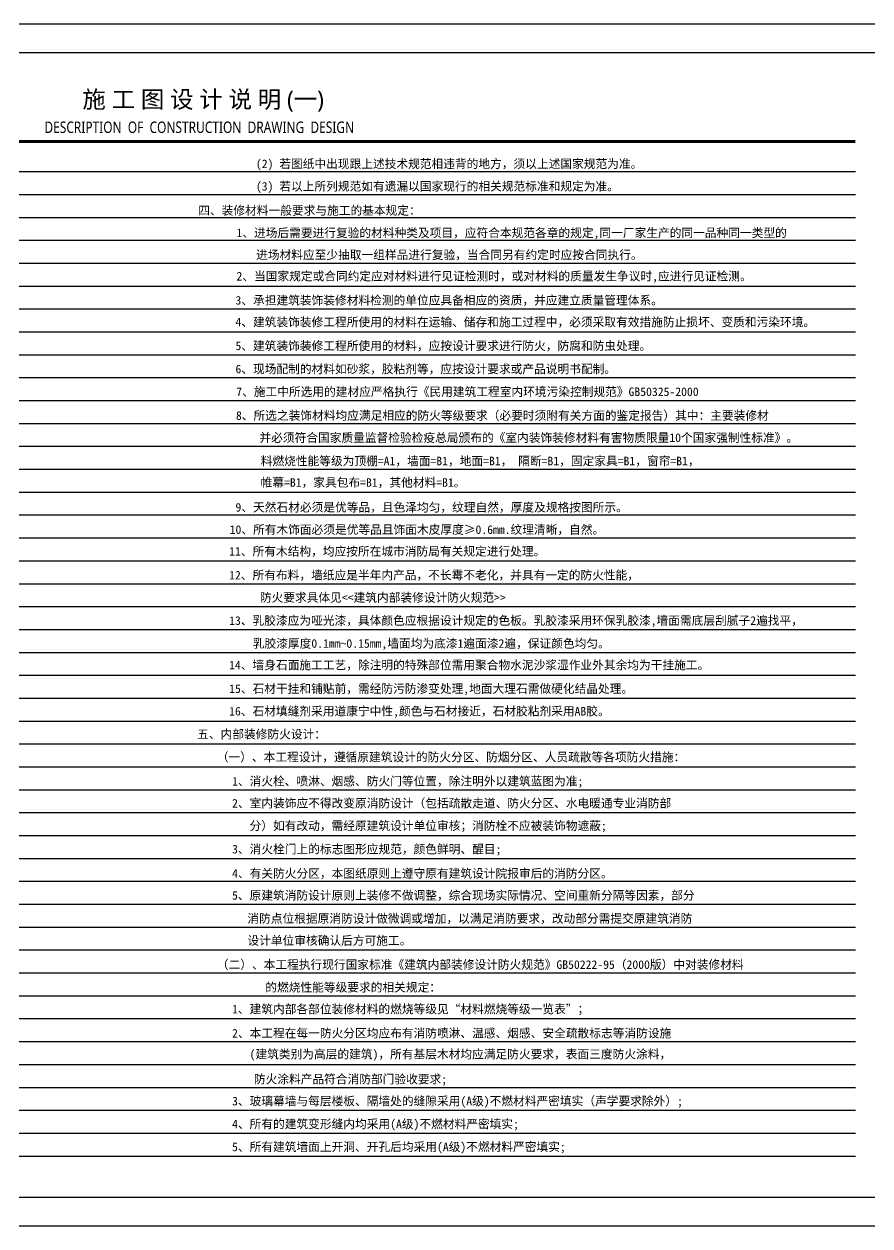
# Paper-space layout '布局' of a CAD drawing. Header units: millimetres. Extents: x -7887 to 894, y 542 to 1297.
# Drawn here: x -6326 to -6030.4, y 542.3 to 962.3 of the extents above; entities that cross this region are included whole.
import ezdxf
from ezdxf.enums import TextEntityAlignment as Align

# ---------------------------------------------------------------- set-up
doc = ezdxf.new("R2010")
doc.units = ezdxf.units.MM
doc.header["$LTSCALE"] = 10
for name, color, linetype in [('008-顶面文字标注', 3, 'Continuous'), ('ID_Elev_Pen 8', 8, 'Continuous'), ('NW-01-尺寸标注', 252, 'Continuous'), ('T-TTLB-1', 1, 'Continuous')]:
    doc.layers.add(name, color=color, linetype=linetype)
doc.layers.add('TXT【文字】', color=42, linetype='Continuous', lineweight=0)
doc.styles.add('!PYH.V2008_note', font='')
doc.styles.add('黑体', font='', dxfattribs={"width": 0.8, "height": 3})
doc.styles.get('!PYH.V2008_note').set_extended_font_data('SimSun')
doc.styles.get('黑体').set_extended_font_data('Microsoft YaHei')

# ---------------------------------------------------------------- blocks, each defined once
blk = doc.blocks.new('wenzige')
at = {"layer": 'Defpoints', "color": 250}
for points in [[(230483.26, 27936.72), (230940.44, 27936.72)], [(230483.26, 27928.72), (230940.44, 27928.72)], [(230483.26, 27920.72), (230940.44, 27920.72)], [(230483.26, 27912.72), (230940.44, 27912.72)], [(230483.26, 27904.72), (230940.44, 27904.72)], [(230483.26, 27896.72), (230940.44, 27896.72)], [(230483.26, 27888.72), (230940.44, 27888.72)], [(230483.26, 27880.72), (230940.44, 27880.72)], [(230483.26, 27872.72), (230940.44, 27872.72)], [(230483.26, 27864.72), (230940.44, 27864.72)], [(230483.26, 27856.72), (230940.44, 27856.72)], [(230483.26, 27848.72), (230940.44, 27848.72)], [(230483.26, 27840.72), (230940.44, 27840.72)], [(230483.26, 27832.72), (230940.44, 27832.72)], [(230483.26, 27824.72), (230940.44, 27824.72)], [(230483.26, 27816.72), (230940.44, 27816.72)], [(230483.26, 27808.72), (230940.44, 27808.72)], [(230483.26, 27800.72), (230940.44, 27800.72)], [(230483.26, 27792.72), (230940.44, 27792.72)], [(230483.26, 27784.72), (230940.44, 27784.72)], [(230483.26, 27776.72), (230940.44, 27776.72)], [(230483.26, 27768.72), (230940.44, 27768.72)], [(230483.26, 27760.72), (230940.44, 27760.72)], [(230483.26, 27752.72), (230940.44, 27752.72)], [(230483.26, 27744.72), (230940.44, 27744.72)], [(230483.26, 27736.72), (230940.44, 27736.72)], [(230483.26, 27728.72), (230940.44, 27728.72)], [(230483.26, 27720.72), (230940.44, 27720.72)], [(230483.26, 27712.72), (230940.44, 27712.72)], [(230483.26, 27704.72), (230940.44, 27704.72)], [(230483.26, 27696.72), (230940.44, 27696.72)], [(230483.26, 27688.72), (230940.44, 27688.72)], [(230483.26, 27680.72), (230940.44, 27680.72)], [(230483.26, 27672.72), (230940.44, 27672.72)], [(230483.26, 27664.72), (230940.44, 27664.72)], [(230483.26, 27656.72), (230940.44, 27656.72)], [(230483.26, 27648.72), (230940.44, 27648.72)], [(230483.26, 27640.72), (230940.44, 27640.72)], [(230483.26, 27632.72), (230940.44, 27632.72)], [(230483.26, 27624.72), (230940.44, 27624.72)], [(230483.26, 27616.72), (230940.44, 27616.72)], [(230483.26, 27608.72), (230940.44, 27608.72)], [(230483.26, 27600.72), (230940.44, 27600.72)], [(230483.26, 27592.72), (230940.44, 27592.72)]]:
    blk.add_lwpolyline(points, dxfattribs=at)
blk = doc.blocks.new('11111')
at = {"layer": 'T-TTLB-1'}
blk.add_lwpolyline([(3212.32, 6139.96), (3711.32, 6139.96), (3711.32, 5739.96), (3212.32, 5739.96)], close=True, dxfattribs=at)

psp = doc.layouts.new('布局')

# ---------------------------------------------------------------- linework, layer by layer
at = {"layer": '008-顶面文字标注', "color": 8}
psp.add_lwpolyline([(-6538.605, 542.276), (-5944.605, 542.276), (-5944.605, 962.276), (-6538.605, 962.276)], close=True, dxfattribs=at)
at = {"layer": 'ID_Elev_Pen 8', "color": 147, "linetype": 'Continuous', "const_width": 1}
psp.add_lwpolyline([(-6492.696, 921.216), (-6035.515, 921.216)], dxfattribs=at)

# ---------------------------------------------------------------- block references
at = {"layer": 'Defpoints'}
psp.add_blockref('wenzige', (-236975.952, -27026.005), dxfattribs=at)
at = {"layer": 'NW-01-尺寸标注', "linetype": 'ByBlock'}
psp.add_blockref('11111', (-9725.926, -5187.687), dxfattribs=at)

# ---------------------------------------------------------------- texts
at = {"color": 77, "style": '!PYH.V2008_note'}
for s, p in [('(2) 若图纸中出现跟上述技术规范相违背的地方，须以上述国家规范为准。', (-6244.959, 911.925)), ('(3) 若以上所列规范如有遗漏以国家现行的相关规范标准和规定为准。', (-6244.959, 904.062)), ('四、装修材料一般要求与施工的基本规定：', (-6265.113, 895.617)), (' 1、进场后需要进行复验的材料种类及项目，应符合本规范各章的规定,同一厂家生产的同一品种同一类型的', (-6253.807, 887.801)), ('  进场材料应至少抽取一组样品进行复验，当合同另有约定时应按合同执行。 ', (-6248.968, 880.107)), (' 2、当国家规定或合同约定应对材料进行见证检测时，或对材料的质量发生争议时,应进行见证检测。', (-6253.807, 872.654)), (' 3、承担建筑装饰装修材料检测的单位应具备相应的资质，并应建立质量管理体系。', (-6254.145, 864.236, 124.965)), (' 4、建筑装饰装修工程所使用的材料在运输、储存和施工过程中，必须采取有效措施防止损坏、变质和污染环境。 ', (-6254.145, 856.633, 124.965)), (' 5、建筑装饰装修工程所使用的材料，应按设计要求进行防火，防腐和防虫处理。', (-6254.145, 848.316, 124.965)), (' 6、现场配制的材料如砂浆，胶粘剂等，应按设计要求或产品说明书配制。', (-6254.145, 840.225, 124.965)), ('7、施工中所选用的建材应严格执行《民用建筑工程室内环境污染控制规范》GB50325-2000', (-6251.831, 832.28, 124.965)), (' 8、所选之装饰材料均应满足相应的防火等级要求（必要时须附有关方面的鉴定报告）其中：主要装修材', (-6253.976, 823.956, 124.965)), ('  并必须符合国家质量监督检验检疫总局颁布的《室内装饰装修材料有害物质限量10个国家强制性标准》。      ', (-6247.812, 816.22, 124.965)), ('   料燃烧性能等级为顶棚=A1，墙面=B1，地面=B1， 隔断=B1，固定家具=B1，窗帘=B1，', (-6249.407, 808.079, 124.965)), ('   帷幕=B1，家具包布=B1，其他材料=B1。  ', (-6249.422, 800.575, 124.965)), (' 9、天然石材必须是优等品，且色泽均匀，纹理自然，厚度及规格按图所示。', (-6254.145, 791.895, 124.965)), ('10、所有木饰面必须是优等品且饰面木皮厚度≥0.6mm.纹理清晰，自然。', (-6254.145, 784.111, 124.965)), (' 11、所有木结构，均应按所在城市消防局有关规定进行处理。', (-6256.352, 776.505, 124.965)), (' 12、所有布料，墙纸应是半年内产品，不长霉不老化，并具有一定的防火性能， ', (-6256.352, 768.189, 124.965)), ('   防火要求具体见<<建筑内部装修设计防火规范>>', (-6249.699, 760.362, 124.965)), (' 13、乳胶漆应为哑光漆，具体颜色应根据设计规定的色板。乳胶漆采用环保乳胶漆,墙面需底层刮腻子2遍找平，', (-6256.352, 752.322, 124.965)), ('乳胶漆厚度0.1mm~0.15mm,墙面均为底漆1遍面漆2遍，保证颜色均匀。', (-6246.048, 744.322, 124.965)), (' 14、墙身石面施工工艺，除注明的特殊部位需用聚合物水泥沙浆湿作业外其余均为干挂施工。', (-6256.352, 736.78, 124.965)), (' 15、石材干挂和铺贴前，需经防污防渗变处理,地面大理石需做硬化结晶处理。', (-6256.352, 728.516, 124.965)), (' 16、石材填缝剂采用道康宁中性,颜色与石材接近，石材胶粘剂采用AB胶。', (-6256.352, 720.645, 124.965)), ('五、内部装修防火设计：', (-6265.497, 712.609, 124.965)), ('（一）、本工程设计，遵循原建筑设计的防火分区、防烟分区、人员疏散等各项防火措施：', (-6258.625, 704.619, 124.965)), ('1、消火栓、喷淋、烟感、防火门等位置，除注明外以建筑蓝图为准;', (-6253.292, 696.182, 124.965)), ('2、室内装饰应不得改变原消防设计（包括疏散走道、防火分区、水电暖通专业消防部', (-6253.292, 688.491, 124.965)), ('   分）如有改动，需经原建筑设计单位审核；消防栓不应被装饰物遮蔽;', (-6253.292, 680.606, 124.965)), ('3、消火栓门上的标志图形应规范，颜色鲜明、醒目;', (-6253.292, 672.45, 124.965)), ('4、有关防火分区，本图纸原则上遵守原有建筑设计院报审后的消防分区。', (-6253.292, 663.941, 124.965)), ('5、原建筑消防设计原则上装修不做调整，综合现场实际情况、空间重新分隔等因素，部分', (-6253.292, 656.296, 124.965)), ('消防点位根据原消防设计做微调或增加，以满足消防要求，改动部分需提交原建筑消防', (-6247.958, 648.202, 124.965)), ('设计单位审核确认后方可施工。', (-6247.933, 640.504, 124.965)), ('（二）、本工程执行现行国家标准《建筑内部装修设计防火规范》GB50222-95（2000版）中对装修材料', (-6258.625, 632.102, 124.965)), ('   的燃烧性能等级要求的相关规定：', (-6247.801, 624.158, 124.965)), ('1、建筑内部各部位装修材料的燃烧等级见“材料燃烧等级一览表”；', (-6253.292, 616.552, 124.965)), ('2、本工程在每一防火分区均应布有消防喷淋、温感、烟感、安全疏散标志等消防设施', (-6253.292, 608.13, 124.965)), ('   (建筑类别为高层的建筑)，所有基层木材均应满足防火要求，表面三度防火涂料，', (-6253.292, 600.797, 124.965)), ('   防火涂料产品符合消防部门验收要求;', (-6251.796, 592.08, 124.965)), ('3、玻璃幕墙与每层楼板、隔墙处的缝隙采用(A级)不燃材料严密填实（声学要求除外）;', (-6253.292, 584.414, 124.965)), ('4、所有的建筑变形缝内均采用(A级)不燃材料严密填实;', (-6253.292, 576.412, 124.965)), ('5、所有建筑墙面上开洞、开孔后均采用(A级)不燃材料严密填实;', (-6253.292, 568.411, 124.965))]:
    psp.add_text(s, height=3, dxfattribs=at).set_placement(p)
at = {"layer": 'TXT【文字】', "style": '黑体'}
psp.add_text('施 工 图 设 计 说 明 (一)', height=6, dxfattribs=at).set_placement((-6263.403, 935.741), align=Align.MIDDLE)
at = {"layer": 'TXT【文字】', "style": '黑体', "width": 0.8}
psp.add_text('DESCRIPTION  OF  CONSTRUCTION  DRAWING  DESIGN', height=4, dxfattribs=at).set_placement((-6264.751, 926.206), align=Align.MIDDLE_CENTER)

doc.saveas('drawing.dxf')
